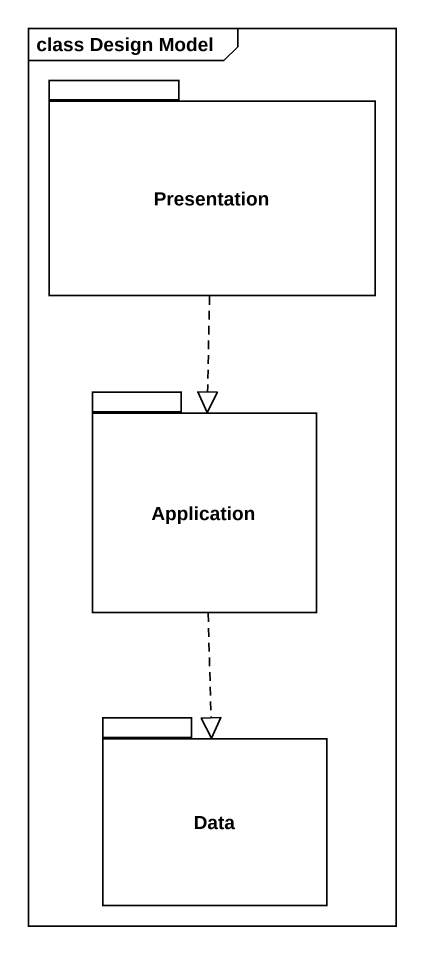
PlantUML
@startuml
mainframe class Design Model
package Presentation {
}
package Application {
}
package Data {
}
Presentation ..|> Application
Application ..|> Data
@enduml
